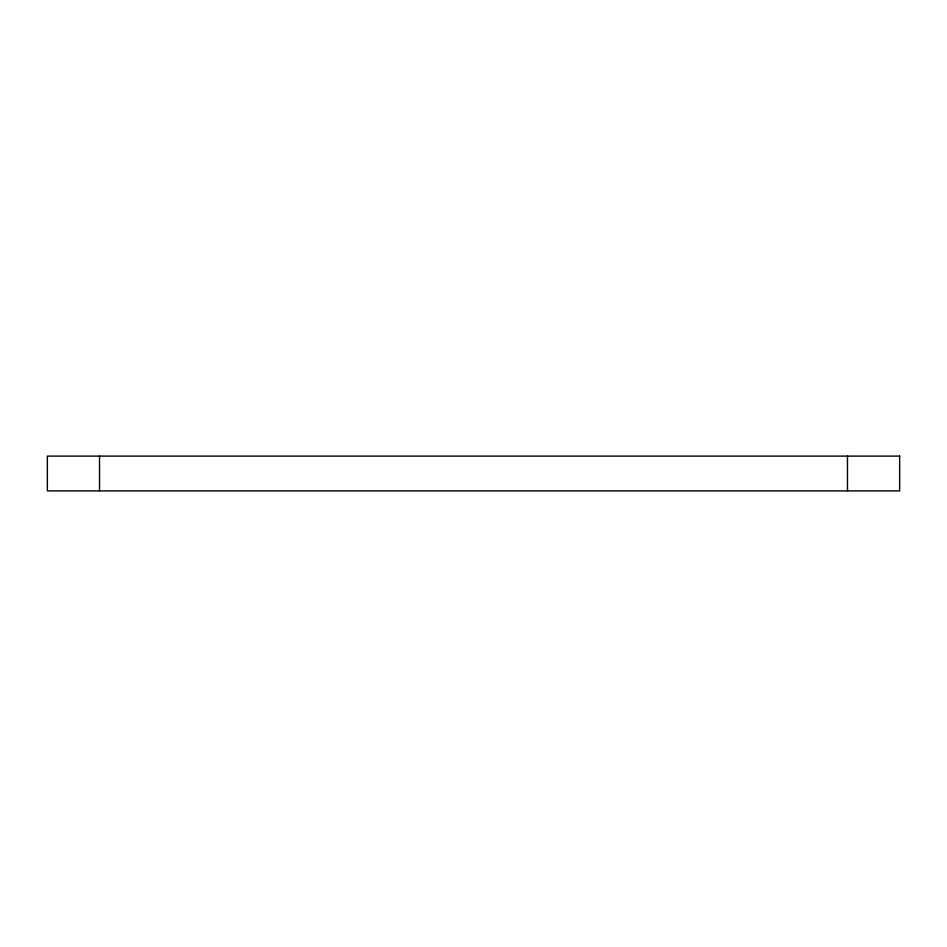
<?xml version="1.0" encoding="UTF-8"?>
<svg xmlns="http://www.w3.org/2000/svg" width="947" height="947" viewBox="0 0 947 947"><rect width="100%" height="100%" fill="white"/><g stroke="black" fill="none" stroke-linecap="round" stroke-linejoin="round"><path stroke-width="1.42" d="M847.47 456.111L847.47 490.889M99.53 456.111L99.53 490.889M899.65 456.111L47.35 456.111L47.35 490.889L899.65 490.889L899.65 456.111"/></g></svg>
